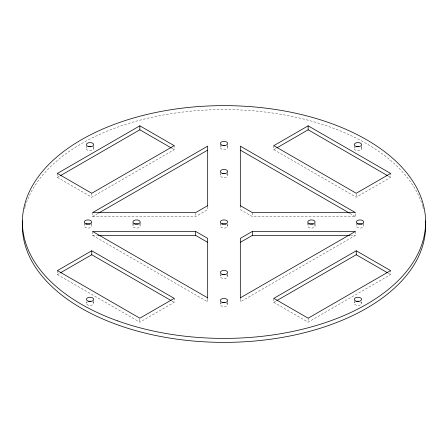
<?xml version="1.0" encoding="UTF-8"?>
<svg xmlns="http://www.w3.org/2000/svg" width="448" height="448" viewBox="0 0 448 448"><rect width="100%" height="100%" fill="white"/><g stroke="black" fill="none" stroke-linecap="round" stroke-linejoin="round"><path stroke-width="0.34" stroke-dasharray="2.24 1.68" d="M57.4 173.426L57.4 177.397L59.825 175.997M57.4 177.397L91.75 197.226L174.194 149.632L174.194 145.662M92.613 212.598L92.613 216.563L98.062 213.416M57.4 270.603L57.4 274.574L59.814 273.179M273.806 145.662L273.806 149.632L276.22 148.238M92.613 216.563L195.664 216.563L207.682 209.619L207.682 205.654M57.4 274.574L139.843 322.168L174.194 302.338L174.194 298.368M273.806 149.632L356.25 197.226L390.6 177.397L390.6 173.426M355.387 231.437L355.387 235.402L240.318 301.84L240.318 297.875M273.806 298.368L273.806 302.338L276.231 300.938M273.806 302.338L308.157 322.168L390.6 274.574L390.6 270.603M240.318 205.654L240.318 209.619L252.336 216.563L355.387 216.563L355.387 213.259M92.613 231.437L92.613 235.402L97.485 235.402M350.515 235.402L355.387 235.402M388.175 175.997L390.6 177.397M349.938 213.416L355.387 216.563M171.78 148.238L174.194 149.632M388.186 273.179L390.6 274.574M92.613 235.402L207.682 301.84L207.682 297.875M171.769 300.938L174.194 302.338M363.664 222.678L363.664 225.982M361.609 145.998L361.609 148.641M361.609 302.002L361.609 303.33M356.378 222.678L356.378 225.982M356.25 193.922L356.25 197.226M354.323 145.998L354.323 148.641M354.323 300.681L354.323 303.33M315.084 223.339L315.084 225.982M308.157 318.203L308.157 322.168M307.798 222.678L307.798 225.982M252.336 212.598L252.336 216.563M227.646 144.81L227.646 147.454M227.646 172.855L227.646 175.498M227.646 224L227.646 225.982M227.646 273.823L227.646 276.466M227.646 301.868L227.646 304.511M220.354 144.81L220.354 147.454M220.354 172.855L220.354 175.498M220.354 222.678L220.354 225.982M220.354 273.823L220.354 276.466M220.354 301.868L220.354 304.511M195.664 213.259L195.664 216.563M140.202 222.678L140.202 225.982M139.843 318.864L139.843 322.168M132.916 223.339L132.916 225.982M93.677 145.998L93.677 148.641M93.677 300.681L93.677 303.33M91.75 193.262L91.75 197.226M91.622 222.678L91.622 225.982M86.391 145.998L86.391 148.641M86.391 302.002L86.391 303.33M84.336 222.678L84.336 225.982M361.122 147.588A3.646 2.106 0 0 1 360.058 150.36A3.646 2.106 0 0 1 355.174 149.99A3.646 2.106 0 0 1 355.387 147.151M93.19 147.588A3.646 2.106 0 0 1 90.037 150.741A3.646 2.106 0 0 1 86.878 147.588M226.576 274.977A3.646 2.106 0 0 1 226.576 277.956A3.646 2.106 0 0 1 221.424 277.956A3.646 2.106 0 0 1 221.424 274.977M226.576 303.027A3.646 2.106 0 0 1 226.576 306.001A3.646 2.106 0 0 1 221.424 306.001A3.646 2.106 0 0 1 221.424 303.027M226.576 174.014A3.646 2.106 0 0 1 226.789 176.854A3.646 2.106 0 0 1 221.911 177.223A3.646 2.106 0 0 1 220.847 174.446M314.02 224.498A3.646 2.106 0 0 1 314.02 227.472A3.646 2.106 0 0 1 308.862 227.472A3.646 2.106 0 0 1 308.862 224.498M90.558 224.498A3.646 2.106 0 0 1 90.558 227.472A3.646 2.106 0 0 1 85.406 227.472A3.646 2.106 0 0 1 85.406 224.498M362.594 224.498A3.646 2.106 0 0 1 362.594 227.472A3.646 2.106 0 0 1 357.442 227.472A3.646 2.106 0 0 1 357.442 224.498M139.138 224.498A3.646 2.106 0 0 1 139.138 227.472A3.646 2.106 0 0 1 133.98 227.472A3.646 2.106 0 0 1 133.98 224.498M92.613 301.84A3.646 2.106 0 0 1 92.613 304.814A3.646 2.106 0 0 1 87.461 304.814A3.646 2.106 0 0 1 87.461 301.84M227.153 146.401A3.646 2.106 0 0 1 226.089 149.178A3.646 2.106 0 0 1 221.211 148.803A3.646 2.106 0 0 1 221.424 145.964M360.539 301.84A3.646 2.106 0 0 1 360.539 304.814A3.646 2.106 0 0 1 355.387 304.814A3.646 2.106 0 0 1 355.387 301.84M226.576 224.498A3.646 2.106 0 0 1 226.576 227.472A3.646 2.106 0 0 1 221.424 227.472A3.646 2.106 0 0 1 221.424 224.498M24.584 208.902A201.6 116.39 0 0 1 25.094 207.021M25.273 206.399A201.6 116.39 0 0 1 224 109.592A201.6 116.39 0 0 1 422.727 206.399M422.906 207.021A201.6 116.39 0 0 1 423.416 208.902"/><path stroke-width="0.67" d="M139.843 125.832L57.4 173.426L91.75 193.262L174.194 145.662L139.843 125.832L139.843 129.797L60.435 175.644M98.666 213.069L207.682 150.125M91.75 250.774L57.4 270.603L139.843 318.203L174.194 298.368L91.75 250.774L91.75 254.738L171.164 300.586M308.157 125.832L273.806 145.662L356.25 193.262L390.6 173.426L308.157 125.832L308.157 129.797L387.565 175.644M60.413 272.832L91.75 254.738M276.819 147.89L308.157 129.797M207.682 205.654L195.664 212.598L92.613 212.598L207.682 146.16L207.682 206.125M240.318 297.875L355.387 231.437L252.336 231.437L240.318 238.381L240.318 298.34M240.318 242.346L252.336 235.402L349.821 235.402M356.25 250.774L273.806 298.368L308.157 318.203L390.6 270.603L356.25 250.774L356.25 254.738L276.836 300.586M207.682 298.34L207.682 238.381L195.664 231.437L92.613 231.437L207.682 297.875M98.179 235.402L195.664 235.402L207.682 242.346M240.318 150.125L349.334 213.069M139.843 129.797L171.181 147.89M356.25 254.738L387.587 272.832M240.318 205.654L252.336 212.598L355.387 212.598L240.318 146.16L240.318 206.125M252.336 231.437L252.336 235.402M195.664 231.437L195.664 235.402M223.059 274.434A3.646 2.106 0 0 1 224.941 274.434M357.022 146.608A3.646 2.106 0 0 1 358.91 146.608M223.059 173.466A3.646 2.106 0 0 1 224.941 173.466M309.618 224.162A3.646 2.106 0 0 1 313.264 224.162M358.198 224.162A3.646 2.106 0 0 1 361.838 224.162M86.162 224.162A3.646 2.106 0 0 1 89.802 224.162M134.736 224.162A3.646 2.106 0 0 1 138.382 224.162M223.059 302.484A3.646 2.106 0 0 1 224.941 302.484M89.09 301.297A3.646 2.106 0 0 1 90.978 301.297M89.09 146.608A3.646 2.106 0 0 1 90.978 146.608M223.059 145.421A3.646 2.106 0 0 1 224.941 145.421M425.41 220.909A201.6 116.39 0 0 1 224 342.378A201.6 116.39 0 0 1 22.59 220.909M357.022 301.297A3.646 2.106 0 0 1 358.91 301.297M222.18 224.162A3.646 2.106 0 0 1 225.82 224.162M222.18 274.322A3.646 2.106 0 0 0 227.646 272.502A3.646 2.106 0 0 0 222.18 270.676A3.646 2.106 0 0 0 222.18 274.322M356.143 146.496A3.646 2.106 0 0 0 361.609 144.67A3.646 2.106 0 0 0 356.143 142.85A3.646 2.106 0 0 0 356.143 146.496M88.211 146.496A3.646 2.106 0 0 0 93.677 144.67A3.646 2.106 0 0 0 88.211 142.85A3.646 2.106 0 0 0 88.211 146.496M222.18 173.354A3.646 2.106 0 0 0 227.646 171.534A3.646 2.106 0 0 0 222.18 169.714A3.646 2.106 0 0 0 222.18 173.354M222.18 302.366A3.646 2.106 0 0 0 227.646 300.546A3.646 2.106 0 0 0 222.18 298.726A3.646 2.106 0 0 0 222.18 302.366M308.862 223.502A3.646 2.106 0 0 0 314.961 222.561A3.646 2.106 0 0 0 310.498 219.985A3.646 2.106 0 0 0 308.862 223.502M86.162 223.838A3.646 2.106 0 0 0 91.622 222.018A3.646 2.106 0 0 0 86.162 220.198A3.646 2.106 0 0 0 86.162 223.838M357.442 223.502A3.646 2.106 0 0 0 363.541 222.561A3.646 2.106 0 0 0 359.078 219.985A3.646 2.106 0 0 0 357.442 223.502M133.98 223.502A3.646 2.106 0 0 0 140.078 222.561A3.646 2.106 0 0 0 135.615 219.985A3.646 2.106 0 0 0 133.98 223.502M88.211 301.185A3.646 2.106 0 0 0 93.677 299.359A3.646 2.106 0 0 0 88.211 297.539A3.646 2.106 0 0 0 88.211 301.185M221.424 144.973A3.646 2.106 0 0 0 227.517 144.032A3.646 2.106 0 0 0 223.059 141.456A3.646 2.106 0 0 0 221.424 144.973M356.143 301.185A3.646 2.106 0 0 0 361.609 299.359A3.646 2.106 0 0 0 356.143 297.539A3.646 2.106 0 0 0 356.143 301.185M222.18 223.838A3.646 2.106 0 0 0 227.646 222.018A3.646 2.106 0 0 0 222.18 220.198A3.646 2.106 0 0 0 222.18 223.838M117.544 320.858A201.6 116.39 0 0 0 425.494 225.826A201.6 116.39 0 0 0 128.968 119.37A201.6 116.39 0 0 0 117.544 320.858"/></g></svg>
